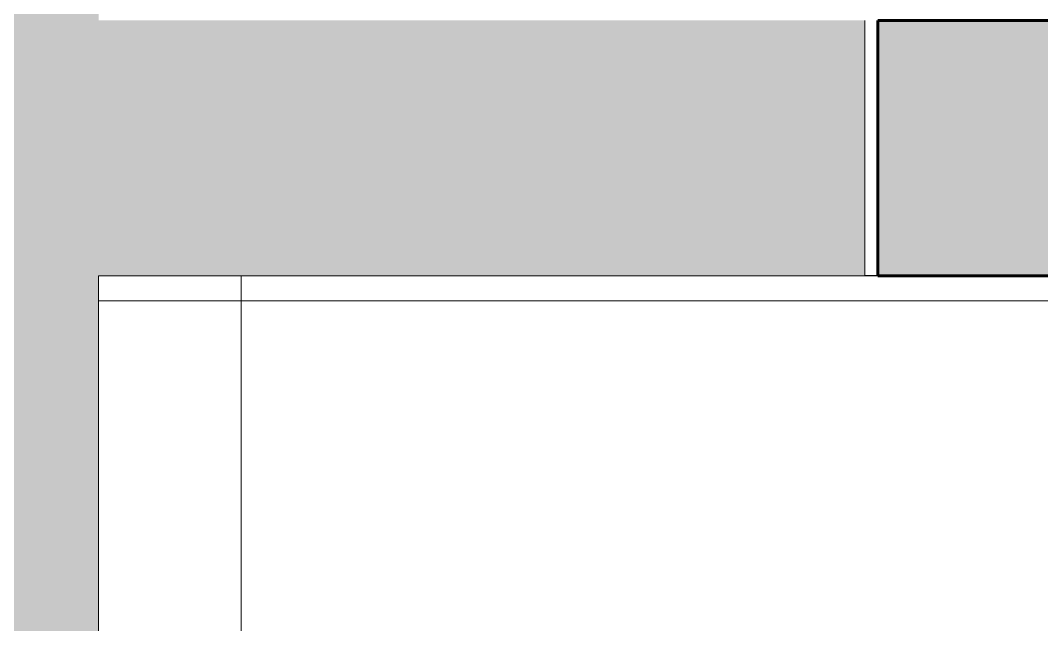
# Model space of a CAD drawing. Header units: millimetres. Extents: x -9018 to 25736, y -24663 to -1750.
# Drawn here: x -7120 to -6400, y -17005 to -16580 of the extents above; entities that cross this region are included whole.
import ezdxf

# ---------------------------------------------------------------- set-up
doc = ezdxf.new("R2010")
doc.units = ezdxf.units.MM
for name, color, linetype, lineweight in [('A-DETL-GENF', 92, 'Continuous', 9), ('A-DETL-THIN', 151, 'Continuous', 9), ('A-FLOR-PATT', 8, 'Continuous', 25), ('A-WALL', 113, 'Continuous', 25), ('A-WALL-PATT', 111, 'Continuous', 25)]:
    doc.layers.add(name, color=color, linetype=linetype, lineweight=lineweight)

msp = doc.modelspace()

# ---------------------------------------------------------------- hatches: boundary and pattern name
at = {"layer": 'A-DETL-GENF'}
msp.add_hatch(color=7, dxfattribs=at).paths.add_polyline_path([(-2384.62, -19319.651), (-2384.62, -19139.651), (-7064.62, -19139.651), (-7064.62, -16759.651), (-6524.62, -16759.651), (-6524.62, -16579.651), (-7064.62, -16579.651), (-7064.62, -5479.651), (-5824.62, -5479.651), (-5824.62, -5299.651), (-7244.62, -5299.651), (-7244.62, -19319.651), (-3130.347, -19319.651)])
at = {"layer": 'A-FLOR-PATT', "lineweight": 9}
h = msp.add_hatch(dxfattribs=at)
h.set_pattern_fill('FP_1', color=9, style=0, pattern_type=2)
h.set_pattern_definition([(180, (-4564.6, -13777.65), (-7e-14, -600), []), (270, (-4564.6, -13777.65), (600, 4e-14), [])])
h.paths.add_polyline_path([(-7064.62, -19139.651), (-2564.62, -19139.651), (-2564.62, -18447.651), (-3485.62, -18447.651), (-3485.62, -18417.651), (-2564.62, -18417.651), (-2564.62, -16759.651), (-7064.62, -16759.651), (-7064.62, -17099.651), (-6714.62, -17099.651), (-6714.62, -17199.651), (-6493.086, -17199.561), (-6493.086, -17164.561), (-6441.757, -17127.897), (-6399.109, -17106.085), (-6376.581, -17095.881), (-6333.135, -17081.64), (-6299.206, -17073.433), (-6255.098, -17067.248), (-6228.62, -17065.973), (-6228.143, -17040.299), (-6200.62, -17040.299), (-6200.62, -17065.973), (-6164.884, -17068.208), (-6129.77, -17073.472), (-6086.057, -17084.474), (-6050.412, -17096.899), (-6023.162, -17109.264), (-5985.001, -17129.193), (-5936.154, -17164.561), (-5936.072, -17199.651), (-5714.62, -17199.651), (-5714.62, -17099.651), (-5364.62, -17099.651), (-5364.62, -17449.651), (-5464.62, -17449.651), (-5464.62, -18449.651), (-5364.62, -18449.651), (-5364.62, -18799.651), (-5714.62, -18799.651), (-5714.62, -18699.651), (-5936.154, -18699.651), (-5936.154, -18716.037), (-5983.875, -18750.638), (-6046.309, -18782.113), (-6092.36, -18797.924), (-6132.008, -18807.556), (-6173.209, -18813.359), (-6200.62, -18814.643), (-6201.097, -18840.299), (-6228.62, -18840.299), (-6228.62, -18814.643), (-6262.564, -18812.602), (-6297.232, -18807.556), (-6345.413, -18795.419), (-6386.208, -18780.696), (-6447.805, -18749.047), (-6493.086, -18716.037), (-6493.086, -18699.651), (-6714.62, -18699.651), (-6714.62, -18799.651), (-7064.62, -18799.651), (-7064.62, -19090.318)])
h.paths.add_polyline_path([(-4368.392, -18860.271), (-4403.229, -18860.058), (-4428.732, -18859.931), (-4537.392, -18846.7), (-4640.199, -18821.823), (-4739.004, -18785.421), (-4834.348, -18736.955), (-4874.62, -18710.76), (-4874.62, -18799.651), (-5224.62, -18799.651), (-5224.62, -18449.651), (-5137.268, -18449.521), (-5191.322, -18354.869), (-5232.5, -18258.46), (-5262.533, -18156.869), (-5280.575, -18052.589), (-5286.57, -17949.651), (-5279.551, -17838.941), (-5260.728, -17735.131), (-5229.774, -17633.574), (-5187.255, -17536.361), (-5137.771, -17449.651), (-5224.62, -17449.651), (-5224.62, -17099.651), (-4874.62, -17099.651), (-4874.406, -17188.398), (-4851.075, -17173.349), (-4826.332, -17157.738), (-4731.774, -17110.809), (-4631.317, -17074.862), (-4530.04, -17051.212), (-4426.661, -17039.244), (-4320.509, -17039.371), (-4212.543, -17052.437), (-4109.041, -17077.479), (-4010.236, -17113.88), (-3914.893, -17162.347), (-3874.62, -17188.542), (-3874.62, -17099.651), (-3524.62, -17099.651), (-3524.62, -17449.651), (-3611.972, -17449.781), (-3557.919, -17544.433), (-3516.74, -17640.841), (-3486.564, -17743.243), (-3468.61, -17847.659), (-3462.67, -17949.651), (-3468.929, -18056.049), (-3488.512, -18164.17), (-3519.467, -18265.727), (-3561.986, -18362.941), (-3611.47, -18449.651), (-3524.62, -18449.651), (-3524.62, -18799.651), (-3874.62, -18799.651), (-3874.834, -18710.904), (-3898.165, -18725.953), (-3922.908, -18741.563), (-4017.467, -18788.493), (-4117.923, -18824.44), (-4219.156, -18848.084), (-4322.308, -18860.058), (-4368.011, -18860.251)])
h.paths.add_polyline_path([(-4622.125, -18825.7), (-4633.456, -18822.432), (-4622.402, -18825.634)])
h.paths.add_polyline_path([(-4817.696, -18744.901), (-4829.002, -18738.494), (-4818.045, -18744.726)])
h.paths.add_polyline_path([(-7040.92, -18449.651), (-6964.62, -18449.651), (-6964.62, -17449.651), (-7064.62, -17449.651), (-7064.62, -18449.651)])
h.paths.add_polyline_path([(-3464.144, -17959.591), (-3464.197, -17956.807), (-3464.147, -17959.453)])
h.paths.add_polyline_path([(-5263.566, -17753.432), (-5262.293, -17747.313), (-5263.505, -17753.085)])
h.paths.add_polyline_path([(-5234.78, -17651.572), (-5233.193, -17646.818), (-5234.76, -17651.507)])
h.paths.add_polyline_path([(-5194.369, -17553.753), (-5191.676, -17547.963), (-5194.174, -17553.301)])
h.paths.add_polyline_path([(-5142.878, -17461.285), (-5140.486, -17457.41), (-5142.718, -17461.008)])
h.paths.add_polyline_path([(-4842.627, -17168.862), (-4838.744, -17166.42), (-4842.608, -17168.849)])
h.paths.add_polyline_path([(-3906.956, -17168.636), (-3917.565, -17162.347), (-3907.703, -17168.219)])
at = {"layer": 'A-WALL-PATT'}
msp.add_hatch(color=256, dxfattribs=at).paths.add_polyline_path([(-2564.62, -16759.651), (-2564.62, -16579.651), (-6515.462, -16579.651), (-6515.462, -16759.651), (-2670.28, -16759.651)])

# ---------------------------------------------------------------- linework, layer by layer
at = {"layer": 'A-DETL-THIN'}
for p, q in [((-6524.62, -16759.651), (-6524.62, -16579.651)), ((-7064.62, -19139.651), (-7064.62, -16759.651)), ((-7064.62, -16759.651), (-6524.62, -16759.651))]:
    msp.add_line(p, q, dxfattribs=at)
at = {"layer": 'A-WALL', "lineweight": 60}
for p, q in [((-2564.62, -16579.651), (-6515.462, -16579.651)), ((-6515.462, -16579.651), (-6515.462, -16759.651)), ((-6515.462, -16759.651), (-2564.62, -16759.651))]:
    msp.add_line(p, q, dxfattribs=at)
at = {"layer": 'A-WALL'}
msp.add_line((-6515.462, -16759.651), (-6524.62, -16759.651), dxfattribs=at)

doc.saveas('drawing.dxf')
